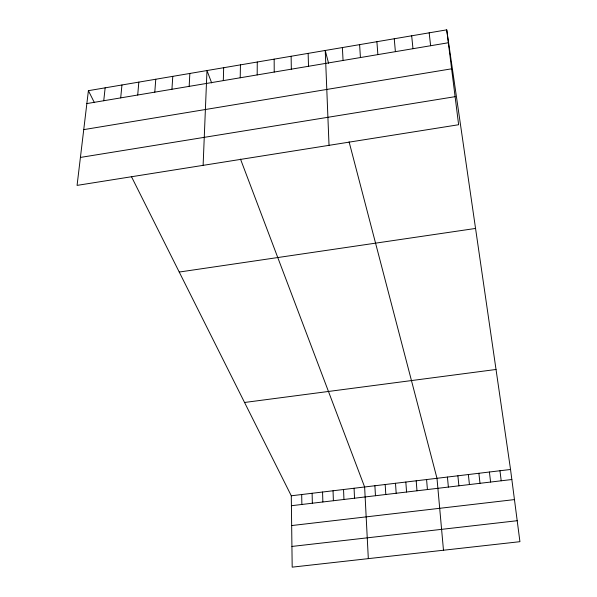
<?xml version="1.0" encoding="UTF-8"?>
<svg xmlns="http://www.w3.org/2000/svg" width="597" height="597" viewBox="0 0 597 597"><rect width="100%" height="100%" fill="white"/><g stroke="black" fill="none" stroke-linecap="round" stroke-linejoin="round"><path stroke-width="0.9" d="M257.18 74.916L257.27 62.013M240.21 77.774L240.442 64.872M223.3 80.625L223.681 67.715M203.114 165.354L206.98 70.55L211.666 82.931M189.167 86.364L189.839 73.461M171.943 89.266L172.772 76.356M154.795 92.147L155.765 79.244M137.713 95.027L138.825 82.117M120.691 97.886L121.952 84.983M103.744 100.744L105.147 87.834M88.401 90.677L77.073 185.391L458.623 124.736L446.728 29.85L88.401 90.677L94.401 102.662M86.856 103.58L448.347 42.753M83.744 129.631L451.616 68.812M80.416 157.429L455.108 96.669M179.234 272.045L475.555 228.442M244.554 402.475L496.025 369.476M291.284 495.779L510.539 469.481L519.927 541.68L292.187 567.15L291.284 495.779L131.362 176.466M291.403 505.711L511.845 479.525M291.657 525.561L514.457 499.592M291.926 546.442L517.203 520.718M240.501 159.108L364.625 486.98L368.319 558.635M328.574 63.26L325.231 50.476L329.029 145.34M349.096 141.84L436.989 478.301L443.481 550.233M446.728 29.85L510.539 469.481M499.958 470.749L501.204 480.786M489.406 472.018L490.592 482.048M429.168 32.828L430.624 45.73M478.869 473.279L480.003 483.309M468.361 474.54L469.436 484.563M457.884 475.794L458.899 485.816M411.676 35.798L412.975 48.7M447.422 477.055L448.384 487.062M394.251 38.76L395.393 51.663M426.579 479.555L427.43 489.555M416.191 480.794L416.982 490.794M376.901 41.708L377.879 54.611M405.833 482.04L406.564 492.032M395.498 483.279L396.177 493.264M359.61 44.641L360.431 57.543M385.184 484.518L385.804 494.495M374.894 485.749L375.461 495.726M342.387 47.566L343.059 60.469M354.073 488.249L354.528 498.211M343.544 489.51L343.947 499.473M333.044 490.771L333.387 500.726M322.567 492.025L322.858 501.973M308.142 53.372L308.507 66.282M312.112 493.279L312.35 503.226M301.686 494.532L301.866 504.472M291.12 56.267L291.336 69.17M274.165 59.14L274.224 72.05"/></g></svg>
